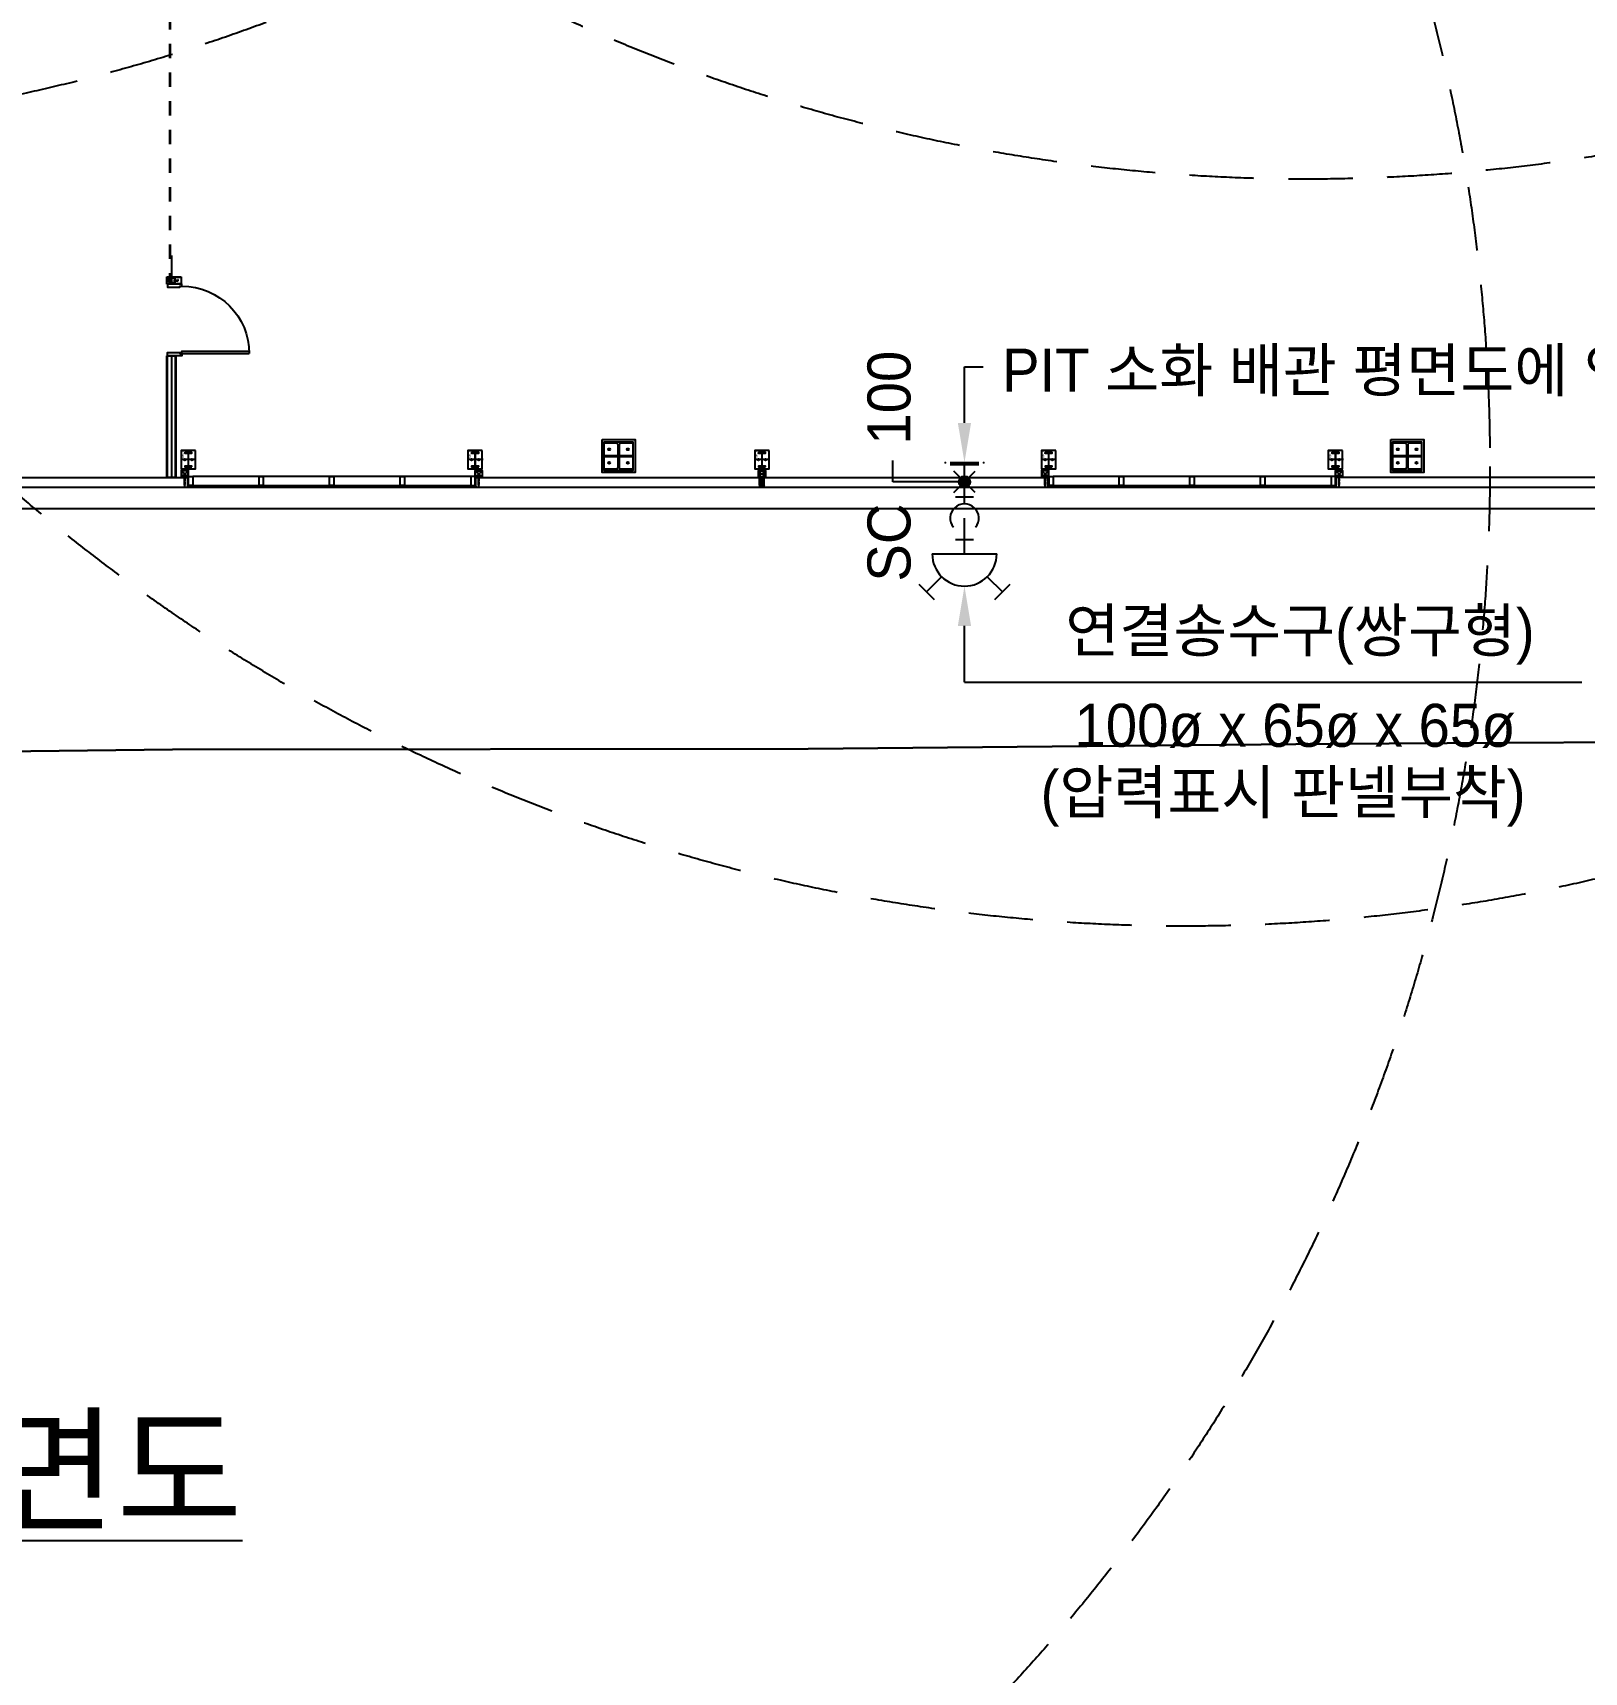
# Model space of a CAD drawing. Header units: millimetres. Extents: x 0 to 168200, y 0 to 118800.
# Drawn here: x 83330 to 104969, y 25928 to 48807 of the extents above; entities that cross this region are included whole.
import ezdxf
from ezdxf.enums import TextEntityAlignment as Align

# ---------------------------------------------------------------- set-up
doc = ezdxf.new("R2010")
doc.units = ezdxf.units.MM
doc.header["$LTSCALE"] = 200
for name, pattern in [('CEN-GAUN', [32.2, 30, -1, 0.2, -1]), ('HID', [2.3, 1.5, -0.8]), ('HIDDEN', [0.375, 0.25, -0.125]), ('HIDDEN2', [1, 0.5, -0.5])]:
    doc.linetypes.add(name, pattern=pattern)
for name, color, linetype in [('AA-WAXM-FRAM', 7, 'Continuous'), ('AX', 2, 'Continuous'), ('BACK', 8, 'Continuous'), ('CEN', 1, 'CEN-GAUN'), ('SYM', 6, 'Continuous'), ('소화', 1, 'Continuous')]:
    doc.layers.add(name, color=color, linetype=linetype)
doc.styles.add('ghs', font='')
doc.styles.add('돋움', font='')
doc.styles.add('스타일1', font='')
doc.styles.get('ghs').set_extended_font_data('Dotum')
doc.styles.get('돋움').set_extended_font_data('Dotum')
doc.styles.get('스타일1').set_extended_font_data('Malgun Gothic')

# ---------------------------------------------------------------- blocks, each defined once
blk = doc.blocks.new('f-013')
at = {"layer": 'AX'}
blk.add_line((-1, 0), (1, 0), dxfattribs=at)
at = {"layer": 'AX', "color": 1}
blk.add_line((-1, -0.14), (1, -0.14), dxfattribs=at)
at = {"layer": 'AX', "const_width": 0.078}
for points in [[(-1.37, 0, 1), (-1.3, 0, 1)], [(1.37, 0, -1), (1.3, 0, -1)]]:
    blk.add_lwpolyline(points, format="xyb", close=True, dxfattribs=at)
blk = doc.blocks.new('D-1000')
at = {"layer": 'BACK'}
blk.add_line((30, 200), (30, 1140), dxfattribs=at)
for points in [[(30, 200), (65, 200), (65, 1140), (30, 1140)], [(0, 0), (45, 0), (45, 0), (45, 0), (45, 170), (30, 170), (30, 200), (0, 200), (0, 0)], [(1000, 0), (955, 0), (955, 0), (955, 0), (955, 170), (970, 170), (970, 200), (1000, 200), (1000, 0)]]:
    blk.add_lwpolyline(points, dxfattribs=at)
blk.add_arc((30, 200), 940, 0, 90, dxfattribs=at)
blk = doc.blocks.new('shutte-4x4')
at = {"layer": 'BACK'}
h = blk.add_hatch(dxfattribs=at)
h.set_pattern_fill('ANSI37', color=256, scale=1.25, angle=360, style=0)
h.set_pattern_definition([(135, (628927.8064, 2052648.192), (-2.806330038, -2.806330038), []), (225, (628927.8064, 2052648.192), (2.806330038, -2.806330038), [])])
h.paths.add_polyline_path([(-5027, 13, 0.484621), (-5027, 12, -0.246615), (-5022, 6), (-5022, 6), (-5022, -6), (-5016, -6), (-5016, 4, -0.042788), (-5016, 4, 0.351979)])
h.paths.add_polyline_path([(-5016, -6), (-5022, -6), (-5022, -9), (-5016, -9)])
h.paths.add_polyline_path([(-5016, -9), (-5022, -9), (-5022, -13), (-5016, -13)])
h.paths.add_polyline_path([(-5016, -13), (-5022, -13), (-5022, -23), (-5014, -23), (-5014, -17), (-5016, -17)])
h = blk.add_hatch(dxfattribs=at)
h.set_pattern_fill('ANSI37', color=256, scale=1.25, angle=360, style=0)
h.set_pattern_definition([(225, (628927.8064, 2061425.844), (-2.806330038, 2.806330038), []), (135, (628927.8064, 2061425.844), (2.806330038, 2.806330038), [])])
h.paths.add_polyline_path([(-996, 13, -0.484621), (-995, 12, 0.246615), (-1000, 6), (-1000, 6), (-1000, -6), (-1006, -6), (-1006, 4, 0.042788), (-1006, 4, -0.351979)])
h.paths.add_polyline_path([(-1006, -6), (-1000, -6), (-1000, -9), (-1006, -9)])
h.paths.add_polyline_path([(-1006, -9), (-1000, -9), (-1000, -13), (-1006, -13)])
h.paths.add_polyline_path([(-1006, -13), (-1000, -13), (-1000, -23), (-1009, -23), (-1009, -17), (-1006, -17)])
for p, q in [((-5111, 75), (-5111, -25)), ((-5096, 75), (-5111, 75)), ((-5110, 73), (-5110, -24)), ((-5096, 73), (-5110, 73)), ((-5026, 85), (-5096, 85)), ((-5096, 85), (-5096, 55)), ((-5096, 75), (-5096, 73)), ((-5094, 55), (-5096, 55)), ((-5029, 83), (-5094, 83)), ((-5094, 83), (-5094, 55)), ((-5083, 26), (-5013, 26)), ((-5083, -2), (-5083, 26)), ((-5081, 25), (-5011, 25)), ((-5081, 0), (-5081, 25)), ((-5071, 77), (-5071, 83)), ((-5051, 77), (-5071, 77)), ((-5066, 85), (-5066, 125)), ((-5066, 75), (-5066, 83)), ((-5063, 13), (-5063, 23)), ((-5056, 85), (-5056, 125)), ((-5056, 75), (-5056, 83)), ((-5051, 77), (-5051, 83)), ((-5029, 83), (-5029, 55)), ((-5026, 55), (-5029, 55)), ((-5026, 85), (-5026, 55)), ((-5026, 73), (-5026, 75)), ((-5011, 75), (-5026, 75)), ((-5013, 73), (-5026, 73)), ((-5022, 0), (-5022, 6)), ((-5016, -17), (-5016, 4)), ((-5014, -23), (-5014, 4)), ((-5013, 26), (-5013, 73)), ((-5011, 25), (-5011, 75)), ((-5011, -25), (-5011, 4)), ((-1011, 25), (-1011, 75)), ((-1011, 75), (-996, 75)), ((-941, 25), (-1011, 25)), ((-1011, -25), (-1011, 4)), ((-1010, 26), (-1010, 73)), ((-1010, 73), (-996, 73)), ((-940, 26), (-1010, 26)), ((-1009, -23), (-1009, 4)), ((-1006, -17), (-1006, 4)), ((-1000, 0), (-1000, 6)), ((-996, 85), (-926, 85)), ((-996, 85), (-996, 55)), ((-996, 73), (-996, 75)), ((-996, 55), (-994, 55)), ((-994, 83), (-929, 83)), ((-994, 83), (-994, 55)), ((-971, 77), (-971, 83)), ((-971, 77), (-951, 77)), ((-966, 85), (-966, 125)), ((-966, 75), (-966, 83)), ((-960, 13), (-960, 23)), ((-956, 85), (-956, 125)), ((-956, 75), (-956, 83)), ((-951, 77), (-951, 83)), ((-941, 0), (-941, 25)), ((-940, -2), (-940, 26)), ((-929, 83), (-929, 55)), ((-929, 55), (-926, 55)), ((-926, 85), (-926, 55)), ((-926, 75), (-926, 73)), ((-926, 75), (-911, 75)), ((-926, 73), (-913, 73)), ((-913, 73), (-913, -24)), ((-911, 75), (-911, -25)), ((-5111, -25), (-5011, -25)), ((-5110, -24), (-5013, -24)), ((-5083, -2), (-5025, -2)), ((-5081, 0), (-5022, 0)), ((-5031, -6), (-5036, -9)), ((-5031, -13), (-5036, -9)), ((-5031, -6), (-5014, -6)), ((-5031, -13), (-5014, -13)), ((-5025, -24), (-5025, -2)), ((-5022, -24), (-5022, 0)), ((-5014, -17), (-5016, -17)), ((-5014, -6), (-5011, -3)), ((-5014, -13), (-5011, -16)), ((-5013, -24), (-5013, -2)), ((-5011, -25), (-5011, 0)), ((-1011, -25), (-1011, 0)), ((-1009, -6), (-1011, -3)), ((-1009, -13), (-1011, -16)), ((-911, -25), (-1011, -25)), ((-1010, -24), (-1010, -2)), ((-913, -24), (-1010, -24)), ((-991, -6), (-1009, -6)), ((-991, -13), (-1009, -13)), ((-1009, -17), (-1006, -17)), ((-941, 0), (-1000, 0)), ((-1000, -24), (-1000, 0)), ((-940, -2), (-998, -2)), ((-998, -24), (-998, -2)), ((-991, -6), (-986, -9)), ((-991, -13), (-986, -9))]:
    blk.add_line(p, q, dxfattribs=at)
at = {"layer": 'BACK', "linetype": 'HIDDEN2', "ltscale": 2}
for p, q in [((-5063, 23), (-960, 23)), ((-5063, 13), (-960, 13))]:
    blk.add_line(p, q, dxfattribs=at)
at = {"layer": 'BACK'}
for points in [[(-5011, 175), (-5111, 175), (-5111, 85), (-5011, 85)], [(-5014, 173), (-5109, 173), (-5109, 87), (-5014, 87)], [(-1011, 175), (-911, 175), (-911, 85), (-1011, 85)], [(-1009, 173), (-914, 173), (-914, 87), (-1009, 87)]]:
    blk.add_lwpolyline(points, close=True, dxfattribs=at)
for centre, radius, start, end in [((-5117, 80), 7.53, 318.3864, 41.6136), ((-5116, 80), 7.53, 318.3864, 41.6136), ((-5114, 80), 7.53, 318.3864, 41.6136), ((-5113, 80), 7.53, 318.3864, 41.6136), ((-5112, 80), 7.53, 318.3864, 41.6136), ((-5111, 80), 7.53, 318.3864, 41.6136), ((-5110, 80), 7.53, 318.3864, 41.6136), ((-5108, 80), 7.53, 318.3864, 41.6136), ((-5107, 80), 7.53, 318.3864, 41.6136), ((-5106, 80), 7.53, 318.3864, 41.6136), ((-5069, 132), 7.9, 216.9609, 331.8306), ((-5061, 99), 24.2, 245.5812, 294.4188), ((-5055, 124), 7.93, 47.3689, 145.662), ((-5027, 2), 11, 10.779, 88.343), ((-5027, 13), 0.603, 108.9819, 212.4052), ((-5030, 5), 8.07, 9.966, 64.9017), ((-5016, 80), 7.53, 138.3864, 221.6136), ((-5015, 80), 7.53, 138.3864, 221.6136), ((-5014, 80), 7.53, 138.3864, 221.6136), ((-5013, 80), 7.53, 138.3864, 221.6136), ((-5012, 80), 7.53, 138.3864, 221.6136), ((-5010, 80), 7.53, 138.3864, 221.6136), ((-5009, 80), 7.53, 138.3864, 221.6136), ((-5008, 80), 7.53, 138.3864, 221.6136), ((-5014, 4), 2.5, 0, 180), ((-5007, 80), 7.53, 138.3864, 221.6136), ((-5006, 80), 7.53, 138.3864, 221.6136), ((-1017, 80), 7.53, 318.3864, 41.6136), ((-1009, 4), 2.5, 0, 180), ((-1016, 80), 7.53, 318.3864, 41.6136), ((-1014, 80), 7.53, 318.3864, 41.6136), ((-1013, 80), 7.53, 318.3864, 41.6136), ((-1012, 80), 7.53, 318.3864, 41.6136), ((-995, 2), 11, 91.657, 169.221), ((-1011, 80), 7.53, 318.3864, 41.6136), ((-1010, 80), 7.53, 318.3864, 41.6136), ((-1008, 80), 7.53, 318.3864, 41.6136), ((-1007, 80), 7.53, 318.3864, 41.6136), ((-1006, 80), 7.53, 318.3864, 41.6136), ((-992, 5), 8.07, 115.0983, 170.034), ((-996, 13), 0.603, 327.5948, 71.0181), ((-967, 124), 7.93, 34.338, 132.6311), ((-961, 99), 24.2, 245.5812, 294.4188), ((-954, 132), 7.9, 208.1694, 323.0391), ((-916, 80), 7.53, 138.3864, 221.6136), ((-915, 80), 7.53, 138.3864, 221.6136), ((-914, 80), 7.53, 138.3864, 221.6136), ((-913, 80), 7.53, 138.3864, 221.6136), ((-912, 80), 7.53, 138.3864, 221.6136), ((-910, 80), 7.53, 138.3864, 221.6136), ((-909, 80), 7.53, 138.3864, 221.6136), ((-908, 80), 7.53, 138.3864, 221.6136), ((-907, 80), 7.53, 138.3864, 221.6136), ((-906, 80), 7.53, 138.3864, 221.6136)]:
    blk.add_arc(centre, radius, start, end, dxfattribs=at)
blk = doc.blocks.new('BOLT1')
at = {"layer": 'BACK', "linetype": 'HIDDEN'}
for p, q in [((10, 209), (5, 209)), ((5, -31), (5, 209)), ((7, 219), (6, 209)), ((6, -46), (6, 209)), ((10, 222), (7, 219)), ((9, 210), (7, 219)), ((10, 219), (8, 220)), ((10, 219), (9, 210)), ((10, 222), (10, 209)), ((10, 222), (13, 219)), ((10, 209), (15, 203)), ((13, 219), (15, 209)), ((16, 209), (15, 209)), ((15, -46), (15, 209)), ((16, -31), (16, 209)), ((6, -46), (0, -52)), ((21, -52), (0, -52)), ((16, -31), (5, -31)), ((15, -46), (6, -46)), ((15, -46), (21, -52))]:
    blk.add_line(p, q, dxfattribs=at)
at = {"layer": 'BACK'}
blk.add_line((10, -67), (10, 228), dxfattribs=at)
blk = doc.blocks.new('SQ-PIPE-100X100X4.5TD')
at = {"layer": 'BACK'}
for p, q in [((-10, 135), (-10, 0)), ((0, 135), (0, 0)), ((-96, -4), (-4, -96)), ((-4, -4), (-96, -96))]:
    blk.add_line(p, q, dxfattribs=at)
for points in [[(0, 0), (0, -100), (-100, -100), (-100, 0)], [(-4, -4), (-4, -96), (-96, -96), (-96, -4)]]:
    blk.add_lwpolyline(points, close=True, dxfattribs=at)
blk.add_circle((-5, 122), 5, dxfattribs=at)
blk.add_arc((-5, 144), 10, 240.1368, 299.8632, dxfattribs=at)
at = {"layer": 'BACK', "xscale": 0.6121869552298449, "yscale": 0.6121869552298449, "zscale": 0.6121869552298449, "rotation": 180}
blk.add_blockref('BOLT1', (-44, 77), dxfattribs=at)
blk = doc.blocks.new('SQ-PIPE-100X100X4.5T')
at = {"layer": 'BACK'}
for p, q in [((-89, 8), (46, 8)), ((50, 46), (142, -46)), ((50, -46), (142, 46)), ((-89, -8), (46, -8))]:
    blk.add_line(p, q, dxfattribs=at)
for points in [[(46, -50), (146, -50), (146, 50), (46, 50)], [(50, -46), (142, -46), (142, 46), (50, 46)]]:
    blk.add_lwpolyline(points, close=True, dxfattribs=at)
blk.add_circle((-69, 0), 7.5, dxfattribs=at)
blk.add_arc((-102, 0), 15.1, 330.1372, 29.8628, dxfattribs=at)
at = {"layer": 'BACK', "extrusion": (0, 0, -1), "yscale": 0.6121869552298449, "zscale": -0.6121869552298449, "rotation": 90}
for p, xscale in [((31, 23), 0.6121869552298449), ((31, -23), -0.6121869552298449)]:
    blk.add_blockref('BOLT1', p, dxfattribs=dict(at, xscale=xscale))
blk = doc.blocks.new('X-PIPE-1PL')
at = {"xscale": -1, "rotation": 180}
for p in [(44000, -43300), (56000, -43300)]:
    blk.add_blockref('SQ-PIPE-100X100X4.5TD', p, dxfattribs=at)
at = {"rotation": 180}
for p in [(48000, -43300), (60000, -43300)]:
    blk.add_blockref('SQ-PIPE-100X100X4.5TD', p, dxfattribs=at)
at = {"layer": 'AA-WAXM-FRAM', "xscale": -1, "rotation": 270}
blk.add_blockref('SQ-PIPE-100X100X4.5T', (52000, -43346), dxfattribs=at)
blk = doc.blocks.new('1층 창문-1')
at = {"layer": 'BACK'}
for p, q in [((85500, 42615), (85560, 42615)), ((85500, 42465), (85500, 42615)), ((85560, 42615), (85560, 42489)), ((89440, 42615), (89440, 42489)), ((89500, 42615), (89440, 42615)), ((89500, 42465), (89500, 42615)), ((97500, 42615), (97560, 42615)), ((97500, 42465), (97500, 42615)), ((97560, 42615), (97560, 42489)), ((101440, 42615), (101440, 42489)), ((101500, 42615), (101440, 42615)), ((101500, 42465), (101500, 42615)), ((85560, 42489), (85500, 42489)), ((85530, 42465), (85500, 42465)), ((85530, 42489), (85530, 42465)), ((86515, 42488), (86515, 42464)), ((87500, 42488), (87500, 42464)), ((88485, 42488), (88485, 42464)), ((89440, 42489), (89500, 42489)), ((89470, 42489), (89470, 42465)), ((89470, 42465), (89500, 42465)), ((97560, 42489), (97500, 42489)), ((97530, 42465), (97500, 42465)), ((97530, 42489), (97530, 42465)), ((98515, 42488), (98515, 42464)), ((99500, 42488), (99500, 42464)), ((100485, 42488), (100485, 42464)), ((101440, 42489), (101500, 42489)), ((101470, 42489), (101470, 42465)), ((101470, 42465), (101500, 42465))]:
    blk.add_line(p, q, dxfattribs=at)
at = {"layer": 'BACK', "linetype": 'Continuous'}
for p, q in [((89500, 42615), (85560, 42615)), ((101500, 42615), (97560, 42615))]:
    blk.add_line(p, q, dxfattribs=at)
at = {"layer": 'BACK', "linetype": 'Continuous', "ltscale": 2}
for p, q in [((85530, 42489), (89500, 42489)), ((85530, 42465), (89470, 42465)), ((97530, 42489), (101500, 42489)), ((97530, 42465), (101470, 42465))]:
    blk.add_line(p, q, dxfattribs=at)
at = {"layer": 'BACK'}
for points in [[(86485, 42614), (86545, 42614), (86545, 42488), (86485, 42488)], [(87470, 42614), (87530, 42614), (87530, 42488), (87470, 42488)], [(88455, 42614), (88515, 42614), (88515, 42488), (88455, 42488)], [(98485, 42614), (98545, 42614), (98545, 42488), (98485, 42488)], [(99470, 42614), (99530, 42614), (99530, 42488), (99470, 42488)], [(100455, 42614), (100515, 42614), (100515, 42488), (100455, 42488)]]:
    blk.add_lwpolyline(points, close=True, dxfattribs=at)
blk = doc.blocks.new('x-stu-1Fcol')
at = {"layer": 'BACK'}
for p, q in [((44110, -43050), (43890, -43050)), ((48110, -43050), (47890, -43050)), ((52110, -43050), (51890, -43050)), ((56110, -43050), (55890, -43050)), ((60110, -43050), (59890, -43050))]:
    blk.add_line(p, q, dxfattribs=at)
for points in [[(49770, -42770), (50230, -42770), (50230, -43230), (49770, -43230)], [(60770, -42770), (61230, -42770), (61230, -43230), (60770, -43230)], [(44100, -42920), (43900, -42920), (43900, -43180), (44100, -43180)], [(48100, -42920), (47900, -42920), (47900, -43180), (48100, -43180)], [(49800, -42800), (50200, -42800), (50200, -43200), (49800, -43200)], [(49800, -42990), (49994, -42990), (49994, -43009), (49800, -43009)], [(50007, -42990), (50200, -42990), (50200, -43009), (50007, -43009)], [(52100, -42920), (51900, -42920), (51900, -43180), (52100, -43180)], [(56100, -42920), (55900, -42920), (55900, -43180), (56100, -43180)], [(60100, -42920), (59900, -42920), (59900, -43180), (60100, -43180)], [(60800, -42800), (61200, -42800), (61200, -43200), (60800, -43200)], [(60800, -42990), (60994, -42990), (60994, -43009), (60800, -43009)], [(61007, -42990), (61200, -42990), (61200, -43009), (61007, -43009)]]:
    blk.add_lwpolyline(points, close=True, dxfattribs=at)
for points in [[(44050, -43150), (44050, -43141), (44016, -43141, -0.414214), (44003, -43128), (44003, -42972, -0.414214), (44016, -42959), (44050, -42959), (44050, -42950), (43950, -42950), (43950, -42959), (43984, -42959, -0.414214), (43997, -42972), (43997, -43128, -0.414214), (43984, -43141), (43950, -43141), (43950, -43150)], [(48050, -43150), (48050, -43141), (48016, -43141, -0.414214), (48003, -43128), (48003, -42972, -0.414214), (48016, -42959), (48050, -42959), (48050, -42950), (47950, -42950), (47950, -42959), (47984, -42959, -0.414214), (47997, -42972), (47997, -43128, -0.414214), (47984, -43141), (47950, -43141), (47950, -43150)], [(49800, -43200), (49800, -43179), (49972, -43179, 0.414214), (49994, -43157), (49994, -42843, 0.414214), (49972, -42821), (49800, -42821), (49800, -42800), (50200, -42800), (50200, -42821), (50029, -42821, 0.414214), (50007, -42843), (50007, -43157, 0.414214), (50029, -43179), (50200, -43179), (50200, -43200)], [(52050, -43150), (52050, -43141), (52016, -43141, -0.414214), (52003, -43128), (52003, -42972, -0.414214), (52016, -42959), (52050, -42959), (52050, -42950), (51950, -42950), (51950, -42959), (51984, -42959, -0.414214), (51997, -42972), (51997, -43128, -0.414214), (51984, -43141), (51950, -43141), (51950, -43150)], [(56050, -43150), (56050, -43141), (56016, -43141, -0.414214), (56003, -43128), (56003, -42972, -0.414214), (56016, -42959), (56050, -42959), (56050, -42950), (55950, -42950), (55950, -42959), (55984, -42959, -0.414214), (55997, -42972), (55997, -43128, -0.414214), (55984, -43141), (55950, -43141), (55950, -43150)], [(60050, -43150), (60050, -43141), (60016, -43141, -0.414214), (60003, -43128), (60003, -42972, -0.414214), (60016, -42959), (60050, -42959), (60050, -42950), (59950, -42950), (59950, -42959), (59984, -42959, -0.414214), (59997, -42972), (59997, -43128, -0.414214), (59984, -43141), (59950, -43141), (59950, -43150)], [(60800, -43200), (60800, -43179), (60972, -43179, 0.414214), (60994, -43157), (60994, -42843, 0.414214), (60972, -42821), (60800, -42821), (60800, -42800), (61200, -42800), (61200, -42821), (61029, -42821, 0.414214), (61007, -42843), (61007, -43157, 0.414214), (61029, -43179), (61200, -43179), (61200, -43200)]]:
    blk.add_lwpolyline(points, format="xyb", close=True, dxfattribs=at)
for centre, radius in [((49870, -42906), 13.5), ((50130, -42906), 13.5), ((60870, -42906), 13.5), ((61130, -42906), 13.5), ((43950, -43050), 12), ((44050, -43050), 12), ((47950, -43050), 12), ((48050, -43050), 12), ((49870, -43094), 13.5), ((50130, -43094), 13.5), ((51950, -43050), 12), ((52050, -43050), 12), ((55950, -43050), 12), ((56050, -43050), 12), ((59950, -43050), 12), ((60050, -43050), 12), ((60870, -43094), 13.5), ((61130, -43094), 13.5)]:
    blk.add_circle(centre, radius, dxfattribs=at)
at = {"layer": 'BACK', "style": '스타일1'}
for p in [(43940, -43024), (47940, -43024), (51940, -43024), (55940, -43024), (59940, -43024)]:
    blk.add_text('WC1', height=35, rotation=90, dxfattribs=at).set_placement(p)

msp = doc.modelspace()

# ---------------------------------------------------------------- hatches: boundary and pattern name
at = {"layer": '소화'}
h = msp.add_hatch(color=256, dxfattribs=at)
edge = h.paths.add_edge_path()
edge.add_arc((96325, 42539), 80, 0, 360)

# ---------------------------------------------------------------- linework, layer by layer
at = {"layer": 'BACK'}
for p, q in [((85262.5, 45700), (85262.5, 45300)), ((85262.5, 44300), (85262.5, 42600)), ((81500, 42600), (85500, 42600)), ((85500, 42465), (85500, 42600)), ((89500, 42600), (97500, 42600)), ((89500, 42600), (89500, 42465)), ((97500, 42600), (97500, 42465)), ((76900, 42465), (87000, 42465)), ((89500, 42465), (97500, 42465))]:
    msp.add_line(p, q, dxfattribs=at)
msp.add_lwpolyline([(77372.4, 38712.8), (85278.5, 38804.1), (94144.1, 38813.2), (101437.4, 38885.9), (107930.6, 38919.4), (108901.5, 39066.2), (115558, 41633.5, 0.271364), (119006.8, 46590.9), (119359.2, 50715.1), (119348.2, 56451), (119360.7, 74613.2), (119356.5, 81219.8), (119094.7, 86262.3), (119282, 90724.8), (119264.9, 95294.9), (119239.9, 103951.8), (119163.7, 112576), (118509.8, 114600)], format="xyb", dxfattribs=at)
for points in [[(85200, 44300), (85325, 44300)], [(85200, 44300), (85325, 44300), (85325, 42600), (85200, 42600), (85200, 44300)], [(85225, 44300), (85225, 44296), (85204, 44296), (85204, 42604), (85321, 42604), (85321, 44296), (85300, 44296), (85300, 44300)], [(113035, 40660.4), (108901.5, 39066.2), (107930.6, 38919.4), (101437.4, 38885.9), (94144.1, 38813.2), (85278.5, 38804.1), (77372.4, 38712.8), (74179.4, 38699), (65516.7, 38705.3), (57648.5, 38724.4), (51229.9, 38636.4), (49476.9, 38682.8), (39437.5, 38683.4)]]:
    msp.add_lwpolyline(points, dxfattribs=at)
for points in [[(105500, 42465), (105500, 42600), (101500, 42600), (101500, 42465)], [(76900, 42465), (113035, 42465), (113035, 42165), (76900, 42165)]]:
    msp.add_lwpolyline(points, close=True, dxfattribs=at)
at = {"layer": 'CEN', "linetype": 'HID', "ltscale": 3}
for centre in [(77854.6, 72385), (101107.5, 71765), (99402.9, 61340), (78654.2, 42752.8)]:
    msp.add_circle(centre, 25000, dxfattribs=at)
at = {"layer": '소화'}
for p, q in [((96325, 43362.6), (96325, 44147.6)), ((96325, 44147.6), (96585.2, 44147.6)), ((95325, 42539), (95325, 42839)), ((96325, 42232.8), (96325, 42808.2)), ((96176.5, 42390.5), (96473.5, 42687.5)), ((96473.5, 42390.5), (96176.5, 42687.5)), ((96325, 42539), (95325, 42539)), ((96199, 42332.8), (96451, 42332.8)), ((96325, 41535), (96325, 42032.8)), ((96451, 41732.8), (96199, 41732.8)), ((95875, 41535), (96775, 41535)), ((96006.8, 41216.8), (95794.7, 41004.7)), ((96643.2, 41216.8), (96855.3, 41004.7)), ((95688.6, 41110.8), (95900.7, 40898.6)), ((96749.3, 40898.6), (96961.4, 41110.8)), ((96325, 39745.6), (96325, 40530.6)), ((96325, 39745.6), (104938, 39745.6))]:
    msp.add_line(p, q, dxfattribs=at)
msp.add_circle((96325, 42539), 80, dxfattribs=at)
for centre, radius, start, end in [((96325, 42032.8), 200, 320.94988, 219.05012), ((96325, 41535), 450, 180, 0)]:
    msp.add_arc(centre, radius, start, end, dxfattribs=at)
for points in [[(96232.6, 43362.6), (96417.4, 43362.6), (96325, 42808.2)], [(96232.6, 40530.6), (96417.4, 40530.6), (96325, 41085)]]:
    msp.add_solid(points, dxfattribs=at)

# ---------------------------------------------------------------- block references
at = {"layer": 'BACK'}
for name, p in [('1층 창문-1', (0, 0)), ('X-PIPE-1PL', (41500, 85900)), ('x-stu-1Fcol', (41500, 85900))]:
    msp.add_blockref(name, p, dxfattribs=at)
at = {"layer": 'BACK', "rotation": 270}
msp.add_blockref('shutte-4x4', (85225, 44388.8), dxfattribs=at)
at = {"layer": 'BACK', "xscale": -1, "rotation": 270}
msp.add_blockref('D-1000', (85210, 44300), dxfattribs=at)
at = {"layer": '소화', "xscale": 200, "yscale": 200, "zscale": 200}
msp.add_blockref('f-013', (96325, 42808.2), dxfattribs=at)

# ---------------------------------------------------------------- texts
at = {"layer": 'SYM', "color": 3, "style": '돋움'}
msp.add_text('%%U1층 소화 내진 평면도', height=1400, dxfattribs=at).set_placement((69653.4, 28046.7))
at = {"layer": '소화', "style": '돋움'}
msp.add_text('PIT 소화 배관 평면도에 연결', height=600, dxfattribs=at).set_placement((96849.1, 43799.3))
msp.add_text('100', height=600, rotation=90, dxfattribs=at).set_placement((95571.9, 43060))
msp.add_text('SC', height=600, rotation=90, dxfattribs=at).set_placement((95571.9, 42237.4), align=Align.RIGHT)
at = {"layer": '소화', "style": 'ghs'}
for s, p in [('연결송수구(쌍구형)', (101004.4, 40167.5, 0)), ('100ø x 65ø x 65ø', (100935.6, 38842.4, 0)), ('(압력표시 판넬부착)', (100769.2, 37910.6, 0))]:
    msp.add_text(s, height=600, dxfattribs=at).set_placement(p, align=Align.CENTER)

doc.saveas('drawing.dxf')
